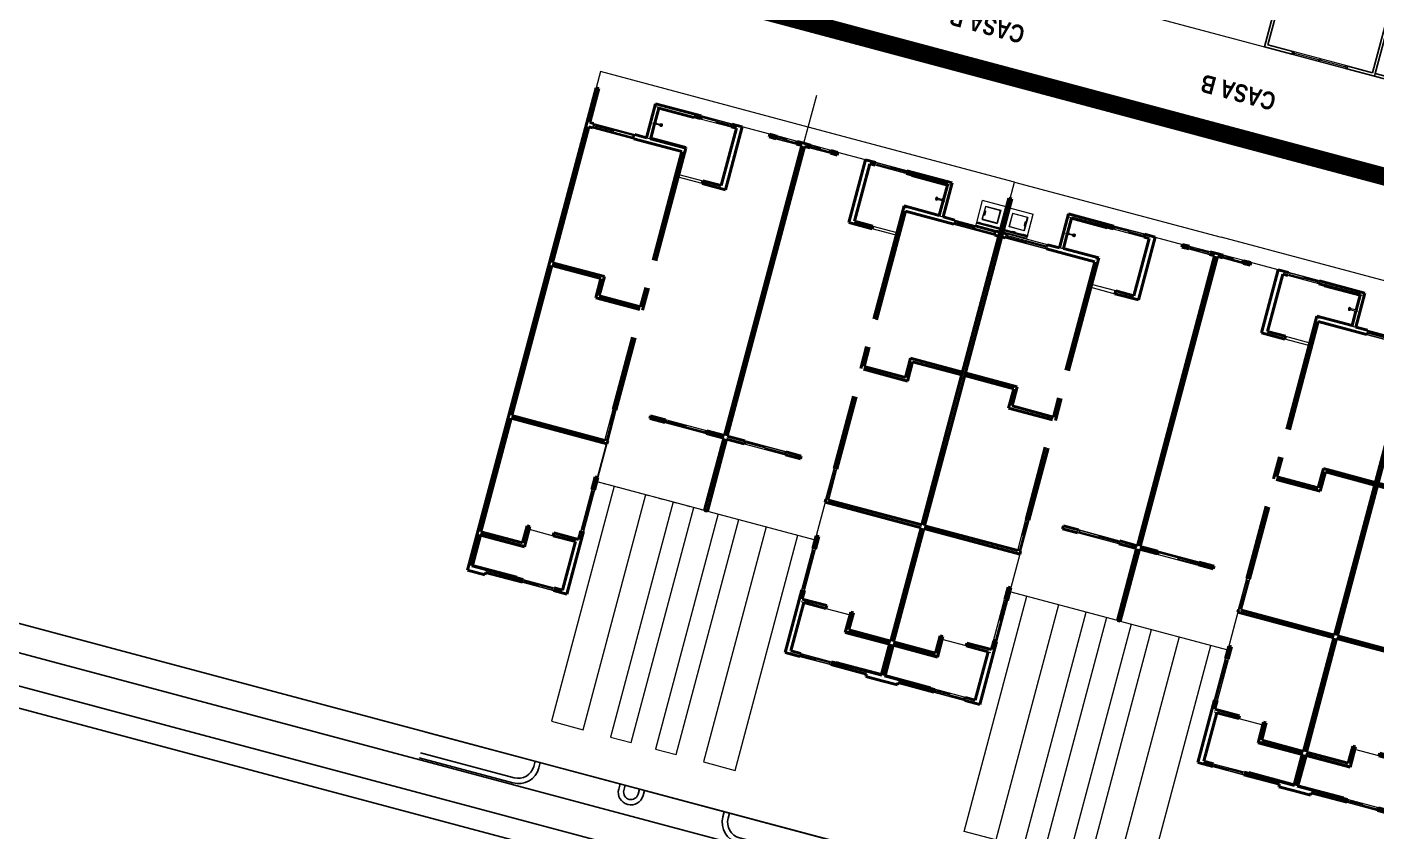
# Model space of a CAD drawing. Header units: metres. Extents: x 689715 to 690980, y 1005284 to 1006835.
# Drawn here: x 690597.7 to 690635.59, y 1005480.28 to 1005502.87 of the extents above; entities that cross this region are included whole.
import ezdxf

# ---------------------------------------------------------------- set-up
doc = ezdxf.new("R2010")
doc.units = ezdxf.units.M
doc.linetypes.add('Dash', pattern=[0.006, 0.003, -0.003])
for name, color, linetype in [('0_HUELLA MAYA 3R', 7, 'Continuous'), ('0_Rampa Lotes', 8, 'Continuous'), ('A-BLDG', 7, 'Continuous'), ('C-CALLE-ACERA', 8, 'Continuous'), ('C-LOTE-LINEA', 230, 'Continuous'), ('POLIGONO EFECTIVO FIII', 6, 'Continuous')]:
    doc.layers.add(name, color=color, linetype=linetype)
for name, color, linetype, lineweight in [('A-AREA', 250, 'Dash', 9), ('A-FLOR', 250, 'Continuous', 9), ('A-GLAZ', 151, 'Continuous', 9), ('A-WALL', 250, 'Continuous', 9), ('G-ANNO-TEXT', 2, 'Continuous', 9), ('G-IMPT', 8, 'Continuous', 9), ('P-PIPE', 250, 'Continuous', 9), ('P-SANR-FIXT', 250, 'Continuous', 9), ('Q-SPCQ', 91, 'Continuous', 9)]:
    doc.layers.add(name, color=color, linetype=linetype, lineweight=lineweight)
doc.styles.add('Arial_B', font='', dxfattribs={"width": 0.8, "height": 0.5})
doc.styles.get('Arial_B').set_extended_font_data('Arial', bold=True)

# ---------------------------------------------------------------- blocks, each defined once
blk = doc.blocks.new('Window-Sliding - VENTANA DE 1_60 X 1_20-1075703-PLANO CLAVE')
at = {"layer": 'A-GLAZ'}
for p, q in [((-0.8, -0.04), (-0.8, 0.043)), ((-0.8, 0.043), (0.8, 0.043)), ((-0.8, 0.043), (0.8, 0.043)), ((-0.8, 0.043), (0.8, 0.043)), ((-0.762, 0.043), (-0.762, -0.04)), ((-0.762, -0.04), (-0.762, 0.043)), ((0.762, 0.001), (-0.762, 0.001)), ((-0.727, -0.04), (-0.727, 0.001)), ((-0.022, -0.04), (-0.022, 0.001)), ((0, 0.001), (0, 0.043)), ((0, 0.001), (0, -0.04)), ((0.023, 0.043), (0.023, 0.001)), ((0.727, 0.043), (0.727, 0.001)), ((0.762, -0.04), (0.762, 0.043)), ((0.8, 0.043), (0.8, -0.04)), ((0.8, -0.04), (-0.8, -0.04)), ((-0.8, -0.04), (0.8, -0.04))]:
    blk.add_line(p, q, dxfattribs=at)
blk = doc.blocks.new('FRESNO B')
at = {"layer": 'A-FLOR', "color": 141}
blk.add_line((7.917, 17.35), (4.75, 17.35), dxfattribs=at)
at = {"layer": 'A-WALL', "color": 141, "lineweight": 25}
for p, q in [((2.35, 17.35), (1.55, 17.35)), ((1.55, 17.35), (1.55, 17.27)), ((1.55, 17.27), (1.55, 17.27)), ((1.55, 17.27), (1.55, 12.65)), ((1.63, 17.27), (2.35, 17.27)), ((1.63, 13.95), (1.63, 17.27)), ((4.75, 17.35), (3.95, 17.35)), ((3.95, 17.27), (4.67, 17.27)), ((4.67, 17.27), (4.67, 14.15)), ((4.75, 14.15), (4.75, 17.35)), ((7.917, 17.27), (8.85, 17.27)), ((8.85, 17.35), (7.917, 17.35)), ((8.85, 17.27), (8.85, 12.65))]:
    blk.add_line(p, q, dxfattribs=at)
at = {"layer": 'A-GLAZ', "color": 141, "rotation": 180}
blk.add_blockref('Window-Sliding - VENTANA DE 1_60 X 1_20-1075703-PLANO CLAVE', (3.15, 17.31), dxfattribs=at)
at = {"layer": 'G-ANNO-TEXT', "color": 141, "insert": (4.063, 19.029), "char_height": 0.5, "width": 2.64557, "attachment_point": 1, "style": 'Arial_B'}
blk.add_mtext('CASA B', dxfattribs=at)
blk = doc.blocks.new('Shower_System-Symmons-Dia-Shower-Tub_Spout - DUCHA-743155-NIVEL 000')
at = {"layer": 'P-PIPE'}
for p, q in [((10.057, 11.284), (10.031, 11.284)), ((10.031, 11.208), (10.057, 11.208)), ((10.063, 11.278), (10.057, 11.284)), ((10.057, 11.208), (10.063, 11.215)), ((10.07, 11.266), (10.063, 11.278)), ((10.063, 11.215), (10.07, 11.227)), ((10.085, 11.266), (10.07, 11.266)), ((10.07, 11.227), (10.085, 11.227)), ((10.085, 11.259), (10.091, 11.259)), ((10.085, 11.234), (10.091, 11.234)), ((10.241, 11.259), (10.091, 11.259)), ((10.091, 11.234), (10.241, 11.234)), ((10.246, 11.278), (10.241, 11.261)), ((10.241, 11.261), (10.241, 11.259)), ((10.241, 11.234), (10.241, 11.259)), ((10.241, 11.234), (10.241, 11.232)), ((10.241, 11.232), (10.246, 11.215)), ((10.246, 11.215), (10.246, 11.278)), ((10.25, 11.278), (10.246, 11.278)), ((10.246, 11.215), (10.25, 11.215)), ((10.25, 11.259), (10.25, 11.278)), ((10.275, 11.259), (10.25, 11.259)), ((10.25, 11.234), (10.275, 11.234)), ((10.25, 11.215), (10.25, 11.234)), ((10.275, 11.234), (10.275, 11.259))]:
    blk.add_line(p, q, dxfattribs=at)
for centre, major_axis, ratio, start_param, end_param in [((10.057, 11.246), (0, 0.038), 0.494548, 0, 3.141593), ((10.085, 11.246), (0, 0.0191), 0.424754, 5.442117, 10.265847), ((10.085, 11.246), (0, 0.0127), 0.424754, 0, 3.141593)]:
    blk.add_ellipse(centre, major_axis=major_axis, ratio=ratio, start_param=start_param, end_param=end_param, dxfattribs=at)
blk.add_open_spline([(10.031, 11.284), (10.029, 11.284), (10.025, 11.282), (10.02, 11.274), (10.017, 11.262), (10.015, 11.25), (10.016, 11.237), (10.018, 11.225), (10.021, 11.218), (10.024, 11.213), (10.026, 11.21), (10.029, 11.209), (10.03, 11.208), (10.031, 11.208)], degree=3, knots=[-1, -1, -1, -1, -0.868421, -0.736842, -0.631579, -0.526316, -0.421053, -0.315789, -0.210526, -0.157895, -0.105263, -0.052632, 0, 0, 0, 0], dxfattribs=at)
for points in [[(10.091, 11.259), (10.09, 11.261), (10.089, 11.263), (10.087, 11.265), (10.086, 11.266), (10.085, 11.266)], [(10.085, 11.227), (10.086, 11.227), (10.087, 11.228), (10.089, 11.23), (10.09, 11.232), (10.091, 11.234)]]:
    blk.add_open_spline(points, degree=3, dxfattribs=at)
at = {"layer": 'P-SANR-FIXT'}
for p, q in [((10.199, 11.278), (10.199, 11.259)), ((10.235, 11.278), (10.199, 11.278)), ((10.199, 11.234), (10.199, 11.215)), ((10.199, 11.215), (10.235, 11.215)), ((10.244, 11.269), (10.244, 11.278)), ((10.244, 11.215), (10.244, 11.224))]:
    blk.add_line(p, q, dxfattribs=at)
blk = doc.blocks.new('Washer_320 - 11ZWSH05_dwg-1011216-NIVEL 000')
at = {"layer": 'G-IMPT'}
for p, q in [((0, 0.686), (0, 0)), ((0, 0.686), (0.051, 0.686)), ((0.049, 0.686), (0.051, 0.686)), ((0.076, 0.686), (0.051, 0.686)), ((0.051, 0), (0.051, 0.686)), ((0.051, 0), (0.051, 0.686)), ((0.056, 0.013), (0.056, 0.673)), ((0.056, 0.013), (0.056, 0.673)), ((0.063, 0.673), (0.056, 0.673)), ((0.056, 0.673), (0.063, 0.673)), ((0.063, 0.013), (0.063, 0.673)), ((0.085, 0.673), (0.063, 0.673)), ((0.063, 0.013), (0.063, 0.673)), ((0.063, 0.673), (0.085, 0.673)), ((0.068, 0.629), (0.07, 0.639)), ((0.076, 0.629), (0.068, 0.629)), ((0.068, 0.629), (0.069, 0.628)), ((0.068, 0.629), (0.068, 0.616)), ((0.076, 0.629), (0.068, 0.629)), ((0.069, 0.615), (0.068, 0.616)), ((0.068, 0.616), (0.075, 0.616)), ((0.068, 0.616), (0.068, 0.603)), ((0.068, 0.616), (0.075, 0.616)), ((0.069, 0.604), (0.068, 0.603)), ((0.07, 0.604), (0.068, 0.603)), ((0.07, 0.604), (0.068, 0.603)), ((0.068, 0.591), (0.068, 0.603)), ((0.075, 0.603), (0.068, 0.603)), ((0.075, 0.603), (0.068, 0.603)), ((0.069, 0.592), (0.068, 0.591)), ((0.076, 0.591), (0.068, 0.591)), ((0.07, 0.581), (0.068, 0.591)), ((0.076, 0.591), (0.068, 0.591)), ((0.07, 0.639), (0.072, 0.646)), ((0.077, 0.639), (0.07, 0.639)), ((0.07, 0.639), (0.07, 0.635)), ((0.077, 0.639), (0.07, 0.639)), ((0.07, 0.584), (0.07, 0.581)), ((0.077, 0.581), (0.07, 0.581)), ((0.07, 0.581), (0.072, 0.574)), ((0.077, 0.581), (0.07, 0.581)), ((0.074, 0.648), (0.072, 0.646)), ((0.079, 0.646), (0.072, 0.646)), ((0.079, 0.646), (0.072, 0.646)), ((0.072, 0.577), (0.072, 0.574)), ((0.074, 0.572), (0.072, 0.574)), ((0.079, 0.574), (0.072, 0.574)), ((0.079, 0.574), (0.072, 0.574)), ((0.074, 0.648), (0.081, 0.648)), ((0.074, 0.648), (0.081, 0.648)), ((0.074, 0.572), (0.081, 0.572)), ((0.074, 0.572), (0.081, 0.572)), ((0.076, 0.629), (0.075, 0.616)), ((0.081, 0.61), (0.075, 0.616)), ((0.075, 0.616), (0.075, 0.603)), ((0.081, 0.61), (0.075, 0.603)), ((0.076, 0.591), (0.075, 0.603)), ((0.076, 0.686), (0.076, 0.673)), ((0.076, 0.686), (0.708, 0.686)), ((0.077, 0.639), (0.076, 0.629)), ((0.076, 0.629), (0.081, 0.61)), ((0.076, 0.591), (0.081, 0.61)), ((0.076, 0.591), (0.077, 0.581)), ((0.077, 0.639), (0.079, 0.646)), ((0.077, 0.639), (0.081, 0.61)), ((0.077, 0.581), (0.081, 0.61)), ((0.077, 0.581), (0.079, 0.574)), ((0.079, 0.646), (0.081, 0.648)), ((0.079, 0.646), (0.081, 0.61)), ((0.079, 0.574), (0.081, 0.61)), ((0.081, 0.61), (0.079, 0.609)), ((0.081, 0.61), (0.079, 0.609)), ((0.079, 0.574), (0.081, 0.572)), ((0.08, 0.61), (0.081, 0.61)), ((0.08, 0.61), (0.081, 0.61)), ((0.08, 0.61), (0.081, 0.61)), ((0.08, 0.61), (0.081, 0.61)), ((0.084, 0.646), (0.081, 0.648)), ((0.081, 0.648), (0.081, 0.61)), ((0.084, 0.646), (0.081, 0.61)), ((0.086, 0.639), (0.081, 0.61)), ((0.087, 0.629), (0.081, 0.61)), ((0.088, 0.616), (0.081, 0.61)), ((0.088, 0.603), (0.081, 0.61)), ((0.086, 0.581), (0.081, 0.61)), ((0.087, 0.591), (0.081, 0.61)), ((0.084, 0.574), (0.081, 0.61)), ((0.081, 0.572), (0.081, 0.61)), ((0.084, 0.574), (0.081, 0.572)), ((0.084, 0.646), (0.086, 0.639)), ((0.086, 0.581), (0.084, 0.574)), ((0.085, 0.641), (0.085, 0.673)), ((0.085, 0.342), (0.085, 0.579)), ((0.086, 0.639), (0.087, 0.629)), ((0.087, 0.629), (0.086, 0.628)), ((0.087, 0.629), (0.086, 0.628)), ((0.086, 0.592), (0.087, 0.591)), ((0.086, 0.592), (0.087, 0.591)), ((0.086, 0.581), (0.087, 0.591)), ((0.087, 0.629), (0.088, 0.616)), ((0.087, 0.616), (0.088, 0.616)), ((0.088, 0.603), (0.087, 0.603)), ((0.088, 0.603), (0.087, 0.591)), ((0.088, 0.603), (0.088, 0.616)), ((0.58, 0.564), (0.195, 0.564)), ((0.195, 0.564), (0.195, 0.122)), ((0.2, 0.559), (0.195, 0.564)), ((0.2, 0.127), (0.2, 0.559)), ((0.2, 0.559), (0.575, 0.559)), ((0.332, 0.537), (0.328, 0.533)), ((0.328, 0.528), (0.328, 0.533)), ((0.328, 0.533), (0.339, 0.533)), ((0.332, 0.524), (0.328, 0.528)), ((0.328, 0.528), (0.339, 0.528)), ((0.332, 0.537), (0.337, 0.537)), ((0.332, 0.537), (0.341, 0.536)), ((0.332, 0.524), (0.341, 0.525)), ((0.337, 0.524), (0.332, 0.524)), ((0.344, 0.536), (0.337, 0.537)), ((0.344, 0.525), (0.337, 0.524)), ((0.341, 0.536), (0.339, 0.533)), ((0.339, 0.533), (0.339, 0.528)), ((0.339, 0.533), (0.35, 0.532)), ((0.339, 0.528), (0.35, 0.529)), ((0.341, 0.525), (0.339, 0.528)), ((0.344, 0.536), (0.341, 0.536)), ((0.341, 0.536), (0.35, 0.535)), ((0.35, 0.526), (0.341, 0.525)), ((0.344, 0.525), (0.341, 0.525)), ((0.344, 0.536), (0.35, 0.535)), ((0.344, 0.525), (0.35, 0.526)), ((0.35, 0.535), (0.425, 0.535)), ((0.35, 0.532), (0.35, 0.535)), ((0.35, 0.532), (0.35, 0.529)), ((0.35, 0.532), (0.425, 0.532)), ((0.35, 0.526), (0.35, 0.529)), ((0.425, 0.529), (0.35, 0.529)), ((0.35, 0.526), (0.425, 0.526)), ((0.425, 0.535), (0.431, 0.536)), ((0.425, 0.535), (0.434, 0.536)), ((0.425, 0.535), (0.425, 0.532)), ((0.425, 0.532), (0.436, 0.533)), ((0.425, 0.529), (0.425, 0.532)), ((0.425, 0.529), (0.425, 0.526)), ((0.425, 0.529), (0.436, 0.528)), ((0.431, 0.525), (0.425, 0.526)), ((0.425, 0.526), (0.434, 0.525)), ((0.431, 0.536), (0.438, 0.537)), ((0.431, 0.536), (0.434, 0.536)), ((0.431, 0.525), (0.438, 0.524)), ((0.431, 0.525), (0.434, 0.525)), ((0.443, 0.537), (0.434, 0.536)), ((0.436, 0.533), (0.434, 0.536)), ((0.436, 0.528), (0.434, 0.525)), ((0.443, 0.524), (0.434, 0.525)), ((0.436, 0.528), (0.436, 0.533)), ((0.436, 0.533), (0.447, 0.533)), ((0.436, 0.528), (0.447, 0.528)), ((0.443, 0.537), (0.438, 0.537)), ((0.438, 0.524), (0.443, 0.524)), ((0.443, 0.537), (0.447, 0.533)), ((0.443, 0.524), (0.447, 0.528)), ((0.447, 0.528), (0.447, 0.533)), ((0.58, 0.564), (0.575, 0.559)), ((0.575, 0.559), (0.575, 0.127)), ((0.58, 0.564), (0.58, 0.122)), ((0.708, 0), (0.708, 0.686)), ((0.063, 0.013), (0.056, 0.013)), ((0.063, 0.013), (0.056, 0.013)), ((0.056, 0.013), (0.057, 0.013)), ((0.063, 0.013), (0.085, 0.013)), ((0.074, 0.342), (0.073, 0.342)), ((0.073, 0.316), (0.073, 0.342)), ((0.084, 0.342), (0.073, 0.342)), ((0.074, 0.316), (0.073, 0.316)), ((0.073, 0.316), (0.084, 0.316)), ((0.073, 0.304), (0.074, 0.304)), ((0.073, 0.304), (0.073, 0.278)), ((0.073, 0.304), (0.084, 0.304)), ((0.074, 0.278), (0.073, 0.278)), ((0.084, 0.278), (0.073, 0.278)), ((0.074, 0.266), (0.073, 0.266)), ((0.084, 0.266), (0.073, 0.266)), ((0.073, 0.24), (0.073, 0.266)), ((0.084, 0.24), (0.073, 0.24)), ((0.073, 0.24), (0.074, 0.24)), ((0.076, 0.013), (0.076, 0)), ((0.089, 0.342), (0.084, 0.342)), ((0.084, 0.316), (0.084, 0.342)), ((0.089, 0.316), (0.084, 0.316)), ((0.089, 0.304), (0.084, 0.304)), ((0.084, 0.278), (0.084, 0.304)), ((0.089, 0.278), (0.084, 0.278)), ((0.084, 0.266), (0.089, 0.266)), ((0.084, 0.266), (0.084, 0.24)), ((0.089, 0.24), (0.084, 0.24)), ((0.085, 0.304), (0.085, 0.316)), ((0.085, 0.266), (0.085, 0.278)), ((0.085, 0.013), (0.085, 0.24)), ((0.089, 0.342), (0.089, 0.316)), ((0.089, 0.304), (0.089, 0.278)), ((0.089, 0.24), (0.089, 0.266)), ((0.2, 0.127), (0.195, 0.122)), ((0.58, 0.122), (0.195, 0.122)), ((0.2, 0.127), (0.575, 0.127)), ((0.575, 0.127), (0.58, 0.122)), ((0, 0), (0.051, 0)), ((0.051, 0), (0.049, 0)), ((0.076, 0), (0.051, 0)), ((0.708, 0), (0.076, 0))]:
    blk.add_line(p, q, dxfattribs=at)
blk = doc.blocks.new('Washer_320 - LAVADORA-1011223-NIVEL 000')
blk.add_blockref('Washer_320 - 11ZWSH05_dwg-1011216-NIVEL 000', (0, 0))
blk = doc.blocks.new('Window-Sliding - VENTANA DE 1_20 X 1_20-1016692-NIVEL 000')
at = {"layer": 'A-GLAZ'}
for p, q in [((0.6, 0.04), (-0.6, 0.04)), ((-0.6, 0.04), (-0.6, -0.043)), ((-0.6, 0.04), (0.6, 0.04)), ((-0.562, -0.043), (-0.562, 0.04)), ((-0.562, 0.04), (-0.562, -0.043)), ((-0.527, 0.04), (-0.527, -0.001)), ((-0.022, 0.019), (-0.527, 0.019)), ((-0.022, 0.04), (-0.022, -0.001)), ((0, -0.001), (0, 0.04)), ((0.562, 0.04), (0.562, -0.043)), ((0.6, -0.043), (0.6, 0.04)), ((-0.6, -0.043), (0.6, -0.043)), ((-0.6, -0.043), (0.6, -0.043)), ((-0.6, -0.043), (0.6, -0.043)), ((0.562, -0.001), (-0.562, -0.001)), ((0, -0.001), (0, -0.043)), ((0.023, -0.043), (0.023, -0.001)), ((0.023, -0.022), (0.527, -0.022)), ((0.527, -0.043), (0.527, -0.001))]:
    blk.add_line(p, q, dxfattribs=at)
blk = doc.blocks.new('Window-Sliding - VENTANA DE 1_20 X 1_20-775562-NIVEL 000')
at = {"layer": 'A-GLAZ'}
for p, q in [((0.6, 0.06), (-0.6, 0.06)), ((-0.6, 0.06), (-0.6, -0.023)), ((-0.6, 0.06), (0.6, 0.06)), ((-0.562, -0.023), (-0.562, 0.06)), ((-0.562, 0.06), (-0.562, -0.023)), ((0.562, 0.019), (-0.562, 0.019)), ((-0.527, 0.06), (-0.527, 0.019)), ((-0.022, 0.039), (-0.527, 0.039)), ((-0.022, 0.06), (-0.022, 0.019)), ((0, 0.019), (0, 0.06)), ((0, 0.019), (0, -0.023)), ((0.023, -0.023), (0.023, 0.019)), ((0.527, -0.023), (0.527, 0.019)), ((0.562, 0.06), (0.562, -0.023)), ((0.6, -0.023), (0.6, 0.06)), ((-0.6, -0.023), (0.6, -0.023)), ((-0.6, -0.023), (0.6, -0.023)), ((-0.6, -0.023), (0.6, -0.023)), ((0.023, -0.002), (0.527, -0.002))]:
    blk.add_line(p, q, dxfattribs=at)
blk = doc.blocks.new('Window-Sliding - VENTANA DE 0_60X0_90-1017190-NIVEL 000')
at = {"layer": 'A-GLAZ'}
for p, q in [((0.3, 0.04), (-0.3, 0.04)), ((-0.3, 0.04), (-0.3, -0.043)), ((-0.3, 0.04), (0.3, 0.04)), ((-0.262, -0.043), (-0.262, 0.04)), ((-0.262, 0.04), (-0.262, -0.043)), ((-0.227, 0.04), (-0.227, -0.001)), ((-0.022, 0.019), (-0.227, 0.019)), ((-0.022, 0.04), (-0.022, -0.001)), ((0, -0.001), (0, 0.04)), ((0.262, 0.04), (0.262, -0.043)), ((0.3, -0.043), (0.3, 0.04)), ((-0.3, -0.043), (0.3, -0.043)), ((-0.3, -0.043), (0.3, -0.043)), ((-0.3, -0.043), (0.3, -0.043)), ((0.262, -0.001), (-0.262, -0.001)), ((0, -0.001), (0, -0.043)), ((0.023, -0.043), (0.023, -0.001)), ((0.023, -0.022), (0.227, -0.022)), ((0.227, -0.043), (0.227, -0.001))]:
    blk.add_line(p, q, dxfattribs=at)
blk = doc.blocks.new('Window-Sliding - VENTANA DE 0_90 X 0_60-1017514-NIVEL 000')
at = {"layer": 'A-GLAZ'}
for p, q in [((-0.45, -0.04), (-0.45, 0.043)), ((-0.45, 0.043), (0.45, 0.043)), ((-0.45, 0.043), (0.45, 0.043)), ((-0.45, 0.043), (0.45, 0.043)), ((-0.412, 0.043), (-0.412, -0.04)), ((-0.412, -0.04), (-0.412, 0.043)), ((0.412, 0.001), (-0.412, 0.001)), ((-0.377, -0.04), (-0.377, 0.001)), ((-0.022, -0.04), (-0.022, 0.001)), ((0, 0.001), (0, 0.043)), ((0, 0.001), (0, -0.04)), ((0.023, 0.043), (0.023, 0.001)), ((0.023, 0.022), (0.377, 0.022)), ((0.377, 0.043), (0.377, 0.001)), ((0.412, -0.04), (0.412, 0.043)), ((0.45, 0.043), (0.45, -0.04)), ((0.45, -0.04), (-0.45, -0.04)), ((-0.45, -0.04), (0.45, -0.04)), ((-0.022, -0.019), (-0.377, -0.019))]:
    blk.add_line(p, q, dxfattribs=at)
blk = doc.blocks.new('Window-Sliding - VENTANA DE 0_90 X 0_60-1061438-NIVEL 000')
at = {"layer": 'A-GLAZ'}
for p, q in [((-0.45, -0.04), (-0.45, 0.043)), ((-0.45, 0.043), (0.45, 0.043)), ((-0.45, 0.043), (0.45, 0.043)), ((-0.45, 0.043), (0.45, 0.043)), ((-0.412, 0.043), (-0.412, -0.04)), ((-0.412, -0.04), (-0.412, 0.043)), ((0.412, 0.001), (-0.412, 0.001)), ((-0.377, -0.04), (-0.377, 0.001)), ((-0.022, -0.04), (-0.022, 0.001)), ((0, 0.001), (0, 0.043)), ((0, 0.001), (0, -0.04)), ((0.023, 0.043), (0.023, 0.001)), ((0.023, 0.022), (0.377, 0.022)), ((0.377, 0.043), (0.377, 0.001)), ((0.412, -0.04), (0.412, 0.043)), ((0.45, 0.043), (0.45, -0.04)), ((0.45, -0.04), (-0.45, -0.04)), ((-0.45, -0.04), (0.45, -0.04)), ((-0.022, -0.019), (-0.377, -0.019))]:
    blk.add_line(p, q, dxfattribs=at)
blk = doc.blocks.new('Window-Sliding - VENTANA DE 1_20 x0_90-1059263-NIVEL 000')
at = {"layer": 'A-GLAZ'}
for p, q in [((0.45, 0.04), (-0.45, 0.04)), ((-0.45, 0.04), (-0.45, -0.043)), ((-0.45, 0.04), (0.45, 0.04)), ((-0.412, -0.043), (-0.412, 0.04)), ((-0.412, 0.04), (-0.412, -0.043)), ((-0.377, 0.04), (-0.377, -0.001)), ((-0.022, 0.019), (-0.377, 0.019)), ((-0.022, 0.04), (-0.022, -0.001)), ((0, -0.001), (0, 0.04)), ((0.412, 0.04), (0.412, -0.043)), ((0.45, -0.043), (0.45, 0.04)), ((-0.45, -0.043), (0.45, -0.043)), ((-0.45, -0.043), (0.45, -0.043)), ((-0.45, -0.043), (0.45, -0.043)), ((0.412, -0.001), (-0.412, -0.001)), ((0, -0.001), (0, -0.043)), ((0.023, -0.043), (0.023, -0.001)), ((0.023, -0.022), (0.377, -0.022)), ((0.377, -0.043), (0.377, -0.001))]:
    blk.add_line(p, q, dxfattribs=at)
blk = doc.blocks.new('MEDIANERA')
at = {"layer": '0_Rampa Lotes', "color": 8}
for p, q in [((12.04, -6.914), (0.04, -6.914)), ((5.684, -7.064), (5.684, -6.914)), ((5.834, -7.064), (5.834, -6.914)), ((6.246, -7.064), (6.246, -6.914)), ((6.396, -7.064), (6.396, -6.914)), ((8.714, -7.064), (8.714, -6.914)), ((8.864, -7.064), (8.864, -6.914)), ((9.314, -7.514), (12.04, -7.514)), ((9.314, -7.664), (12.04, -7.664))]:
    blk.add_line(p, q, dxfattribs=at)
for centre, radius, end in [((6.04, -7.064), 0.356, 0), ((6.04, -7.064), 0.206, 0), ((9.314, -7.064), 0.6, 270), ((9.314, -7.064), 0.45, 270)]:
    blk.add_arc(centre, radius, 180, end, dxfattribs=at)
at = {"layer": 'A-AREA', "color": 8}
blk.add_line((12.04, 5.175), (12.04, 5.176), dxfattribs=at)
at = {"layer": 'A-FLOR', "color": 8}
for p, q in [((12.04, 12.257), (6.04, 12.257)), ((12.04, 11.787), (12.04, 12.257)), ((7.83, 11.787), (7.03, 11.787)), ((8.51, 10.039), (9.21, 10.039)), ((9.21, 9.959), (8.51, 9.959)), ((12.04, 5.175), (12.04, 5.176)), ((9.21, 2.211), (9.21, 1.231)), ((6.08, 1.116), (9.21, 1.116)), ((6.396, 1.116), (6.396, -5.714)), ((6.993, -5.714), (6.993, 1.116)), ((7.793, 1.116), (7.793, -5.714)), ((8.714, -5.714), (8.714, 1.116)), ((10.002, -0.665), (10.702, -0.665)), ((6.396, -5.714), (6.993, -5.714)), ((7.793, -5.714), (8.714, -5.714))]:
    blk.add_line(p, q, dxfattribs=at)
at = {"layer": 'A-WALL', "color": 8, "lineweight": 40}
for p, q in [((6.23, 11.787), (6.04, 11.787)), ((7.03, 11.787), (6.83, 11.787)), ((7.03, 11.707), (7.03, 11.787)), ((7.83, 11.787), (7.83, 9.959)), ((8.13, 11.787), (7.83, 11.787)), ((10.35, 11.787), (9.03, 11.787)), ((10.35, 10.797), (10.35, 11.787)), ((12.04, 11.787), (12, 11.787)), ((12, 11.787), (12, 5.176)), ((6.08, 11.707), (6.23, 11.707)), ((6.08, 3.288), (6.08, 11.707)), ((6.83, 11.707), (7.03, 11.707)), ((7.98, 10.039), (7.98, 11.707)), ((7.98, 11.707), (8.13, 11.707)), ((9.03, 11.707), (10.235, 11.707)), ((9.201, 11.707), (9.201, 11.692)), ((9.201, 11.692), (10.235, 11.692)), ((10.235, 11.692), (10.235, 11.259)), ((10.235, 11.234), (10.235, 10.812)), ((9.21, 10.812), (9.21, 7.529)), ((10.235, 10.812), (9.21, 10.812)), ((9.29, 10.797), (9.21, 10.797)), ((9.29, 10.677), (10.69, 10.677)), ((9.29, 7.529), (9.29, 10.677)), ((10.69, 10.797), (10.35, 10.797)), ((10.69, 10.76), (10.69, 10.797)), ((11.999, 10.797), (11.89, 10.797)), ((11.89, 10.797), (11.89, 10.76)), ((11.89, 10.677), (11.996, 10.677)), ((11.997, 10.677), (12, 10.677)), ((7.83, 9.959), (8.51, 9.959)), ((8.51, 10.039), (7.98, 10.039)), ((8.51, 9.959), (8.51, 10.039)), ((9.21, 6.729), (9.21, 6.09)), ((9.29, 6.17), (9.29, 6.729)), ((10.49, 6.729), (10.49, 6.17)), ((12, 6.729), (10.49, 6.729)), ((10.57, 6.09), (10.57, 6.649)), ((10.57, 6.649), (12, 6.649)), ((10.49, 6.17), (9.29, 6.17)), ((9.29, 6.09), (10.57, 6.09)), ((9.21, 5.29), (9.21, 3.191)), ((9.29, 3.191), (9.29, 5.29)), ((12, 5.175), (12, 2.291)), ((6.08, 1.116), (6.08, 3.208)), ((6.594, 3.288), (6.081, 3.288)), ((6.081, 3.208), (6.594, 3.208)), ((8.23, 3.288), (7.794, 3.288)), ((7.794, 3.208), (8.23, 3.208)), ((8.23, 3.208), (8.23, 3.288)), ((9.21, 2.291), (9.21, 2.211)), ((12, 2.291), (9.292, 2.291)), ((9.21, 2.211), (12, 2.211)), ((12, 2.211), (12, -1.084)), ((9.29, 1.231), (9.21, 1.231)), ((9.21, 1.231), (9.21, 0.866)), ((9.29, 0.866), (9.29, 1.231)), ((6.04, 1.116), (6.08, 1.116)), ((9.21, -0.334), (9.21, -2.154)), ((9.29, -0.585), (9.29, -0.334)), ((10.002, -0.585), (9.29, -0.585)), ((9.36, -2.074), (9.36, -0.665)), ((9.36, -0.665), (10.002, -0.665)), ((10.002, -0.665), (10.002, -0.585)), ((10.782, -0.585), (10.702, -0.585)), ((10.702, -0.585), (10.702, -1.179)), ((10.782, -1.084), (10.782, -0.585)), ((12, -1.084), (10.782, -1.084)), ((10.702, -1.164), (12, -1.164)), ((10.702, -1.179), (11.985, -1.179)), ((11.985, -1.179), (11.985, -2.059)), ((12, -1.164), (12, -2.074)), ((9.21, -2.154), (9.643, -2.154)), ((9.643, -2.074), (9.36, -2.074)), ((10.543, -2.074), (12, -2.074)), ((10.543, -2.154), (11.58, -2.154)), ((11.985, -2.059), (10.665, -2.059)), ((10.665, -2.059), (10.665, -2.074)), ((11.58, -2.154), (11.58, -2.224)), ((11.58, -2.224), (12.04, -2.224))]:
    blk.add_line(p, q, dxfattribs=at)
at = {"layer": 'A-WALL', "color": 8}
for p, q in [((10.35, 11.707), (10.235, 11.707)), ((10.25, 11.707), (10.25, 11.278)), ((10.25, 11.215), (10.25, 10.797)), ((9.29, 10.797), (10.35, 10.797)), ((10.69, 10.797), (11.89, 10.797)), ((11.997, 10.677), (11.996, 10.677)), ((11.999, 10.797), (12, 10.797)), ((6.081, 3.288), (6.08, 3.288)), ((6.081, 3.208), (6.08, 3.208)), ((9.36, -0.665), (9.29, -0.665))]:
    blk.add_line(p, q, dxfattribs=at)
at = {"layer": 'A-GLAZ', "color": 8}
for name, p, rotation in [('Window-Sliding - VENTANA DE 0_60X0_90-1017190-NIVEL 000', (6.53, 11.747), 180), ('Window-Sliding - VENTANA DE 0_90 X 0_60-1017514-NIVEL 000', (8.58, 11.747), 180), ('Window-Sliding - VENTANA DE 1_20 X 1_20-775562-NIVEL 000', (11.29, 10.737), 180), ('Window-Sliding - VENTANA DE 1_20 x0_90-1059263-NIVEL 000', (9.25, 2.741), 90), ('Window-Sliding - VENTANA DE 1_20 X 1_20-1016692-NIVEL 000', (9.25, 0.266), 90)]:
    blk.add_blockref(name, p, dxfattribs=dict(at, rotation=rotation))
for name, p in [('Window-Sliding - VENTANA DE 1_20 X 1_20-1016692-NIVEL 000', (7.193, 3.248)), ('Window-Sliding - VENTANA DE 0_90 X 0_60-1061438-NIVEL 000', (10.093, -2.114))]:
    blk.add_blockref(name, p, dxfattribs=at)
at = {"layer": 'P-SANR-FIXT', "color": 8}
blk.add_blockref('Shower_System-Symmons-Dia-Shower-Tub_Spout - DUCHA-743155-NIVEL 000', (0, 0), dxfattribs=at)
at = {"layer": 'Q-SPCQ', "color": 8, "rotation": 90}
blk.add_blockref('Washer_320 - LAVADORA-1011223-NIVEL 000', (11.99, 10.816), dxfattribs=at)
blk = doc.blocks.new('Shower_System-Symmons-Dia-Shower-Tub_Spout - DUCHA-690611-NIVEL 000')
at = {"layer": 'P-PIPE'}
for p, q in [((1.804, 11.234), (1.804, 11.259)), ((1.804, 11.259), (1.83, 11.259)), ((1.83, 11.234), (1.804, 11.234)), ((1.83, 11.259), (1.83, 11.278)), ((1.83, 11.278), (1.834, 11.278)), ((1.83, 11.215), (1.83, 11.234)), ((1.834, 11.215), (1.83, 11.215)), ((1.834, 11.215), (1.834, 11.278)), ((1.834, 11.278), (1.838, 11.261)), ((1.838, 11.232), (1.834, 11.215)), ((1.838, 11.261), (1.838, 11.259)), ((1.838, 11.234), (1.838, 11.259)), ((1.838, 11.259), (1.989, 11.259)), ((1.989, 11.234), (1.838, 11.234)), ((1.838, 11.234), (1.838, 11.232)), ((1.995, 11.259), (1.989, 11.259)), ((1.995, 11.234), (1.989, 11.234)), ((1.995, 11.266), (2.01, 11.266)), ((2.01, 11.227), (1.995, 11.227)), ((2.01, 11.266), (2.017, 11.278)), ((2.017, 11.215), (2.01, 11.227)), ((2.017, 11.278), (2.023, 11.284)), ((2.023, 11.208), (2.017, 11.215)), ((2.023, 11.284), (2.049, 11.284)), ((2.049, 11.208), (2.023, 11.208))]:
    blk.add_line(p, q, dxfattribs=at)
for centre, major_axis, ratio, start_param, end_param in [((1.995, 11.246), (0, 0.0191), 0.424754, 2.300524, 7.124254), ((1.995, 11.246), (0, 0.0127), 0.424754, 3.141593, 6.283185), ((2.023, 11.246), (0, 0.038), 0.494548, 3.141593, 6.283185)]:
    blk.add_ellipse(centre, major_axis=major_axis, ratio=ratio, start_param=start_param, end_param=end_param, dxfattribs=at)
for points in [[(1.989, 11.259), (1.989, 11.261), (1.991, 11.263), (1.993, 11.265), (1.994, 11.266), (1.995, 11.266)], [(1.995, 11.227), (1.994, 11.227), (1.993, 11.228), (1.991, 11.23), (1.989, 11.232), (1.989, 11.234)]]:
    blk.add_open_spline(points, degree=3, dxfattribs=at)
blk.add_open_spline([(2.049, 11.284), (2.049, 11.284), (2.051, 11.284), (2.054, 11.283), (2.056, 11.28), (2.059, 11.275), (2.062, 11.268), (2.064, 11.256), (2.064, 11.243), (2.063, 11.231), (2.06, 11.219), (2.055, 11.211), (2.051, 11.208), (2.049, 11.208)], degree=3, knots=[0, 0, 0, 0, 0.052632, 0.105263, 0.157895, 0.210526, 0.315789, 0.421053, 0.526316, 0.631579, 0.736842, 0.868421, 1, 1, 1, 1], dxfattribs=at)
at = {"layer": 'P-SANR-FIXT'}
for p, q in [((1.836, 11.269), (1.836, 11.278)), ((1.836, 11.215), (1.836, 11.224)), ((1.845, 11.278), (1.881, 11.278)), ((1.881, 11.215), (1.845, 11.215)), ((1.881, 11.278), (1.881, 11.259)), ((1.881, 11.234), (1.881, 11.215))]:
    blk.add_line(p, q, dxfattribs=at)
blk = doc.blocks.new('Window-Sliding - VENTANA DE 0_90 X 0_60-1017444-NIVEL 000')
at = {"layer": 'A-GLAZ'}
for p, q in [((0.45, 0.04), (-0.45, 0.04)), ((-0.45, 0.04), (-0.45, -0.043)), ((-0.45, 0.04), (0.45, 0.04)), ((-0.412, -0.043), (-0.412, 0.04)), ((-0.412, 0.04), (-0.412, -0.043)), ((-0.377, 0.04), (-0.377, -0.001)), ((-0.022, 0.019), (-0.377, 0.019)), ((-0.022, 0.04), (-0.022, -0.001)), ((0, -0.001), (0, 0.04)), ((0.412, 0.04), (0.412, -0.043)), ((0.45, -0.043), (0.45, 0.04)), ((-0.45, -0.043), (0.45, -0.043)), ((-0.45, -0.043), (0.45, -0.043)), ((-0.45, -0.043), (0.45, -0.043)), ((0.412, -0.001), (-0.412, -0.001)), ((0, -0.001), (0, -0.043)), ((0.023, -0.043), (0.023, -0.001)), ((0.023, -0.022), (0.377, -0.022)), ((0.377, -0.043), (0.377, -0.001))]:
    blk.add_line(p, q, dxfattribs=at)
blk = doc.blocks.new('Window-Sliding - VENTANA DE 1_20 x0_90-1059241-NIVEL 000')
at = {"layer": 'A-GLAZ'}
for p, q in [((-0.45, -0.04), (-0.45, 0.043)), ((-0.45, 0.043), (0.45, 0.043)), ((-0.45, 0.043), (0.45, 0.043)), ((-0.45, 0.043), (0.45, 0.043)), ((-0.412, 0.043), (-0.412, -0.04)), ((-0.412, -0.04), (-0.412, 0.043)), ((0.412, 0.001), (-0.412, 0.001)), ((-0.377, -0.04), (-0.377, 0.001)), ((-0.022, -0.04), (-0.022, 0.001)), ((0, 0.001), (0, 0.043)), ((0, 0.001), (0, -0.04)), ((0.023, 0.043), (0.023, 0.001)), ((0.023, 0.022), (0.377, 0.022)), ((0.377, 0.043), (0.377, 0.001)), ((0.412, -0.04), (0.412, 0.043)), ((0.45, 0.043), (0.45, -0.04)), ((0.45, -0.04), (-0.45, -0.04)), ((-0.45, -0.04), (0.45, -0.04)), ((-0.022, -0.019), (-0.377, -0.019))]:
    blk.add_line(p, q, dxfattribs=at)
blk = doc.blocks.new('ESQUINA')
at = {"layer": '0_Rampa Lotes'}
blk.add_line((102.276, -6.914), (90.276, -6.914), dxfattribs=at)
at = {"layer": '0_Rampa Lotes', "color": 8}
for p, q in [((95.92, -7.064), (95.92, -6.914)), ((96.07, -7.064), (96.07, -6.914)), ((96.482, -7.064), (96.482, -6.914)), ((96.632, -7.064), (96.632, -6.914)), ((98.95, -7.064), (98.95, -6.914)), ((99.1, -7.064), (99.1, -6.914)), ((99.55, -7.514), (102.276, -7.514)), ((99.55, -7.664), (102.276, -7.664))]:
    blk.add_line(p, q, dxfattribs=at)
for centre, radius, end in [((96.276, -7.064), 0.356, 0), ((96.276, -7.064), 0.206, 0), ((99.55, -7.064), 0.6, 270), ((99.55, -7.064), 0.45, 270)]:
    blk.add_arc(centre, radius, 180, end, dxfattribs=at)
at = {"layer": 'A-AREA', "color": 8}
blk.add_line((99.446, 1.116), (96.316, 1.116), dxfattribs=at)
at = {"layer": 'A-FLOR', "color": 8}
for p, q in [((96.276, 11.787), (96.276, 13.187)), ((96.276, 12.257), (102.316, 12.257)), ((102.316, 12.257), (102.316, 11.786)), ((97.266, 11.787), (98.066, 11.787)), ((99.446, 10.039), (98.746, 10.039)), ((98.746, 9.959), (99.446, 9.959)), ((99.446, 2.211), (99.446, 1.231)), ((99.459, 1.231), (99.459, 2.211)), ((99.446, 1.116), (96.316, 1.116)), ((96.632, -5.714), (96.632, 1.116)), ((97.229, 1.116), (97.229, -5.714)), ((98.029, -5.714), (98.029, 1.116)), ((98.95, 1.116), (98.95, -5.714)), ((100.941, -0.668), (100.241, -0.668)), ((97.229, -5.714), (96.632, -5.714)), ((98.95, -5.714), (98.029, -5.714))]:
    blk.add_line(p, q, dxfattribs=at)
at = {"layer": 'A-WALL', "color": 8, "lineweight": 40}
for p, q in [((96.276, 11.787), (96.466, 11.787)), ((97.066, 11.787), (97.266, 11.787)), ((97.266, 11.787), (97.266, 11.707)), ((98.066, 9.959), (98.066, 11.787)), ((98.066, 11.787), (98.366, 11.787)), ((99.266, 11.787), (100.586, 11.787)), ((100.586, 11.787), (100.586, 10.797)), ((102.236, 10.797), (102.236, 11.786)), ((102.236, 11.786), (102.316, 11.786)), ((102.316, 11.786), (102.316, -2.224)), ((96.316, 11.707), (96.316, 3.288)), ((96.466, 11.707), (96.317, 11.707)), ((97.266, 11.707), (97.066, 11.707)), ((98.216, 11.707), (98.216, 10.039)), ((98.366, 11.707), (98.216, 11.707)), ((99.451, 11.707), (99.266, 11.707)), ((99.451, 11.692), (99.451, 11.707)), ((100.471, 11.692), (99.451, 11.692)), ((100.471, 11.259), (100.471, 11.692)), ((100.471, 10.821), (100.471, 11.234)), ((99.446, 10.797), (100.471, 10.797)), ((99.446, 7.529), (99.446, 10.797)), ((99.451, 10.806), (99.451, 10.821)), ((99.451, 10.821), (100.471, 10.821)), ((100.471, 10.806), (99.451, 10.806)), ((100.926, 10.677), (99.526, 10.677)), ((99.526, 10.677), (99.526, 7.529)), ((100.471, 10.797), (100.471, 10.806)), ((100.586, 10.797), (100.926, 10.797)), ((100.926, 10.797), (100.926, 10.76)), ((102.126, 10.797), (102.236, 10.797)), ((102.126, 10.76), (102.126, 10.797)), ((102.236, 10.677), (102.126, 10.677)), ((102.236, 6.729), (102.236, 10.677)), ((98.746, 9.959), (98.066, 9.959)), ((98.216, 10.039), (98.746, 10.039)), ((98.746, 10.039), (98.746, 9.959)), ((99.446, 6.09), (99.446, 6.729)), ((99.526, 6.729), (99.526, 6.17)), ((100.726, 6.729), (102.236, 6.729)), ((100.726, 6.17), (100.726, 6.729)), ((102.236, 6.649), (100.806, 6.649)), ((100.806, 6.649), (100.806, 6.09)), ((102.236, 2.291), (102.236, 6.649)), ((99.526, 6.17), (100.726, 6.17)), ((100.806, 6.09), (99.526, 6.09)), ((99.446, 3.191), (99.446, 5.29)), ((99.526, 5.29), (99.526, 3.191)), ((96.316, 3.288), (96.829, 3.288)), ((96.829, 3.208), (96.316, 3.208)), ((96.316, 3.208), (96.316, 1.116)), ((98.029, 3.288), (98.466, 3.288)), ((98.466, 3.208), (98.029, 3.208)), ((98.466, 3.288), (98.466, 3.208)), ((99.446, 2.211), (99.446, 2.291)), ((99.529, 2.291), (102.236, 2.291)), ((102.236, 2.211), (99.446, 2.211)), ((102.236, -1.084), (102.236, 2.211)), ((99.446, 0.866), (99.446, 1.231)), ((99.446, 1.231), (99.526, 1.231)), ((99.526, 1.231), (99.526, 0.866)), ((96.316, 1.116), (96.276, 1.116)), ((99.446, -2.154), (99.446, -0.334)), ((99.526, -0.334), (99.526, -0.588)), ((99.526, -0.588), (100.241, -0.588)), ((99.596, -0.668), (99.596, -2.074)), ((100.241, -0.668), (99.596, -0.668)), ((100.241, -0.588), (100.241, -0.668)), ((100.941, -0.588), (101.021, -0.588)), ((100.941, -1.179), (100.941, -0.588)), ((101.021, -0.588), (101.021, -1.084)), ((101.021, -1.084), (102.236, -1.084)), ((102.236, -1.164), (100.941, -1.164)), ((102.221, -1.179), (100.941, -1.179)), ((102.221, -2.059), (102.221, -1.179)), ((102.236, -2.074), (102.236, -1.164)), ((99.839, -2.154), (99.446, -2.154)), ((99.596, -2.074), (99.839, -2.074)), ((102.236, -2.074), (100.739, -2.074)), ((101.816, -2.154), (100.739, -2.154)), ((100.931, -2.074), (100.931, -2.059)), ((100.931, -2.059), (102.221, -2.059)), ((101.816, -2.224), (101.816, -2.154)), ((102.316, -2.224), (101.816, -2.224))]:
    blk.add_line(p, q, dxfattribs=at)
at = {"layer": 'A-WALL', "color": 8}
for p, q in [((99.451, 11.707), (100.586, 11.707)), ((100.486, 11.278), (100.486, 11.707)), ((100.486, 10.797), (100.486, 11.215)), ((100.586, 10.797), (100.471, 10.797)), ((102.126, 10.797), (100.926, 10.797))]:
    blk.add_line(p, q, dxfattribs=at)
at = {"layer": 'A-GLAZ', "color": 8, "xscale": -1}
for name, p, rotation in [('Window-Sliding - VENTANA DE 0_60X0_90-1017190-NIVEL 000', (96.766, 11.747), 180), ('Window-Sliding - VENTANA DE 1_20 X 1_20-775562-NIVEL 000', (101.526, 10.737), 180), ('Window-Sliding - VENTANA DE 1_20 X 1_20-1016692-NIVEL 000', (97.429, 3.248), 180), ('Window-Sliding - VENTANA DE 1_20 x0_90-1059241-NIVEL 000', (99.486, 2.741), 270), ('Window-Sliding - VENTANA DE 1_20 X 1_20-1016692-NIVEL 000', (99.486, 0.266), 90)]:
    blk.add_blockref(name, p, dxfattribs=dict(at, rotation=rotation))
for name, p in [('Window-Sliding - VENTANA DE 0_90 X 0_60-1017444-NIVEL 000', (98.816, 11.747)), ('Window-Sliding - VENTANA DE 0_90 X 0_60-1061438-NIVEL 000', (100.289, -2.114))]:
    blk.add_blockref(name, p, dxfattribs=at)
at = {"layer": 'P-SANR-FIXT', "color": 8, "xscale": -1}
blk.add_blockref('Shower_System-Symmons-Dia-Shower-Tub_Spout - DUCHA-690611-NIVEL 000', (102.316, 0), dxfattribs=at)
blk = doc.blocks.new('HUELLA MAYA 3R')
at = {"layer": '0_Rampa Lotes'}
for p, q in [((49, -22), (37, -22)), ((40.176, -22.15), (40.176, -22)), ((40.326, -22.15), (40.326, -22)), ((42.644, -22.15), (42.644, -22)), ((42.794, -22.15), (42.794, -22)), ((43.206, -22.15), (43.206, -22)), ((43.356, -22.15), (43.356, -22)), ((45.674, -22.15), (45.674, -22)), ((45.824, -22.15), (45.824, -22)), ((46.274, -22.6), (49, -22.6)), ((46.274, -22.75), (49, -22.75))]:
    blk.add_line(p, q, dxfattribs=at)
for centre, radius, start, end in [((39.726, -22.15), 0.6, 270, 360), ((39.726, -22.15), 0.45, 270, 360), ((43, -22.15), 0.356, 180, 0), ((43, -22.15), 0.206, 180, 0), ((46.274, -22.15), 0.6, 180, 270), ((46.274, -22.15), 0.45, 180, 270)]:
    blk.add_arc(centre, radius, start, end, dxfattribs=at)
at = {"layer": '0_HUELLA MAYA 3R'}
for name, p in [('ESQUINA', (-53.276, -15.086)), ('MEDIANERA', (12.96, -15.086)), ('MEDIANERA', (24.96, -15.086))]:
    blk.add_blockref(name, p, dxfattribs=at)
at = {"layer": '0_HUELLA MAYA 3R', "xscale": -1}
for p in [(25.04, -15.086), (37.04, -15.086), (49.04, -15.086)]:
    blk.add_blockref('MEDIANERA', p, dxfattribs=at)

msp = doc.modelspace()

# ---------------------------------------------------------------- linework, layer by layer
at = {"layer": 'C-CALLE-ACERA', "linetype": 'Continuous', "ltscale": 5}
msp.add_line((690718.089, 1005453.96), (690561.027, 1005495.851), dxfattribs=at)
for points in [[(690708.459, 1005454.148), (690560.434, 1005493.629, -0.414214), (690555.12, 1005502.808), (690563.495, 1005534.21)], [(690708.58, 1005454.737), (690560.588, 1005494.208, -0.414214), (690555.7, 1005502.654), (690564.075, 1005534.056)]]:
    msp.add_lwpolyline(points, format="xyb", dxfattribs=at)
at = {"layer": 'C-CALLE-ACERA', "linetype": 'Continuous', "ltscale": 5, "flags": 128}
msp.add_lwpolyline([(690816.544, 1005427.701), (690718.089, 1005453.96), (690708.846, 1005455.598), (690560.82, 1005495.078)], dxfattribs=at)
at = {"layer": 'C-LOTE-LINEA'}
msp.add_lwpolyline([(690844.074, 1005443.127), (690613.606, 1005504.596)], dxfattribs=at)
at = {"layer": 'POLIGONO EFECTIVO FIII', "linetype": 'Continuous', "ltscale": 10, "const_width": 0.5}
msp.add_lwpolyline([(690669.467, 1005714.035), (690613.606, 1005504.596), (690844.074, 1005443.127)], dxfattribs=at)

# ---------------------------------------------------------------- block references
at = {"layer": '0_HUELLA MAYA 3R', "xscale": -1, "rotation": 345.0660436871627}
msp.add_blockref('HUELLA MAYA 3R', (690661.917, 1005491.711), dxfattribs=at)
at = {"layer": 'A-BLDG', "rotation": 165.0663971945302}
for p in [(690634.461, 1005519.733), (690641.515, 1005517.852), (690648.568, 1005515.971)]:
    msp.add_blockref('FRESNO B', p, dxfattribs=at)

doc.saveas('drawing.dxf')
